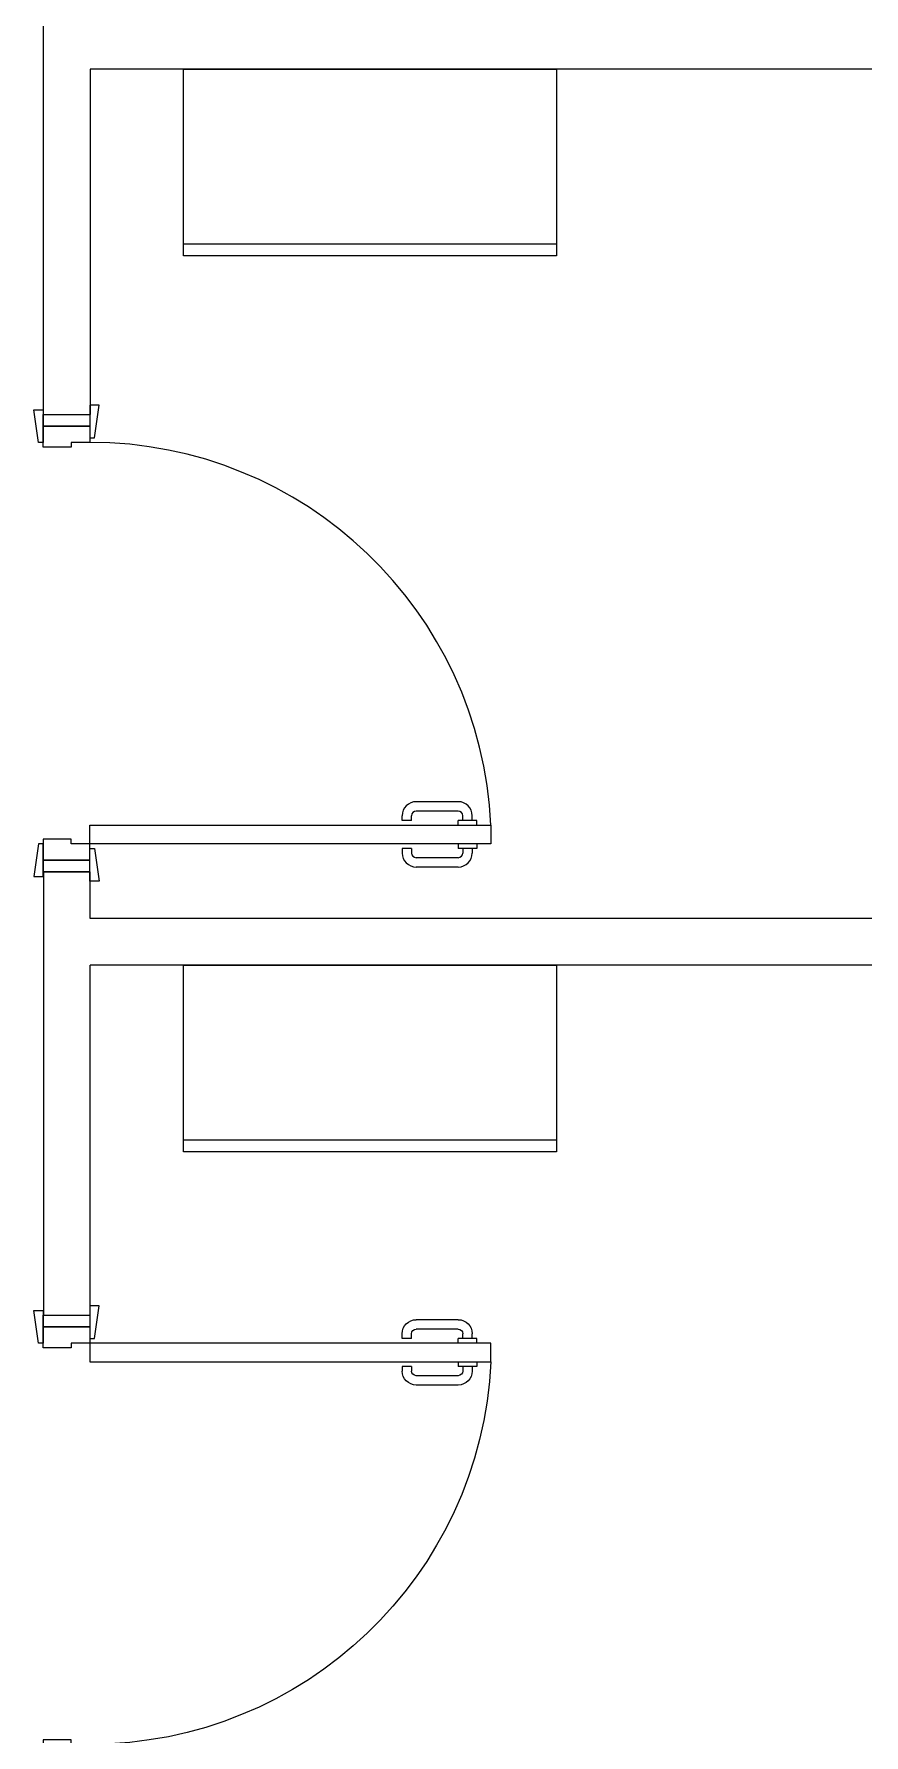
# Model space of a CAD drawing. Extents: x -234346 to 58427, y -132654 to -82394.
# Drawn here: x -55772 to -53994, y -113513 to -109868 of the extents above; entities that cross this region are included whole.
import ezdxf

# ---------------------------------------------------------------- set-up
doc = ezdxf.new("R2010")
doc.units = 0
doc.header["$LTSCALE"] = 8
for name, color, linetype, lineweight in [('72_EGR_EQP_TAG', 9, 'Continuous', 5), ('LOADING', 9, 'Continuous', 5), ('Walls', 9, 'Continuous', 5), ('Wooden Joinery', 9, 'Continuous', 5)]:
    doc.layers.add(name, color=color, linetype=linetype, lineweight=lineweight)

# ---------------------------------------------------------------- blocks, each defined once
blk = doc.blocks.new('A$C72370EFE')
at = {"layer": 'Wooden Joinery'}
for p, q in [((-0.01, -0.03), (-0.01, -0.07)), ((0, -0.03), (-0.01, -0.03)), ((0.04, -0.03), (0.05, -0.03)), ((0.05, -0.03), (0.05, -0.07)), ((-0.05, -0.07), (-0.05, -0.16)), ((-0.03, -0.07), (-0.03, -0.16)), ((-0.01, -0.04), (-0.02, -0.04)), ((-0.01, -0.06), (-0.02, -0.06)), ((0, -0.07), (-0.01, -0.07)), ((0.04, -0.07), (0.05, -0.07)), ((0.05, -0.04), (0.06, -0.04)), ((0.05, -0.06), (0.06, -0.06)), ((0.07, -0.07), (0.07, -0.16)), ((0.09, -0.07), (0.09, -0.16)), ((-0.01, -0.17), (-0.02, -0.17)), ((-0.01, -0.17), (-0.01, -0.19)), ((0.05, -0.17), (0.06, -0.17)), ((0.05, -0.17), (0.05, -0.19)), ((-0.01, -0.19), (-0.02, -0.19)), ((0.05, -0.19), (0.06, -0.19))]:
    blk.add_line(p, q, dxfattribs=at)
for centre, radius, start, end in [((-0.02, -0.07), 0.03, 90, 180), ((-0.02, -0.07), 0.01, 90, 180), ((0.06, -0.07), 0.03, 0, 90), ((0.06, -0.07), 0.01, 0, 90), ((-0.02, -0.16), 0.03, 180, 270), ((-0.02, -0.16), 0.01, 180, 270), ((0.06, -0.16), 0.01, 270, 0), ((0.06, -0.16), 0.03, 270, 0)]:
    blk.add_arc(centre, radius, start, end, dxfattribs=at)
blk = doc.blocks.new('A$C5DAD61B4')
at = {"layer": 'Wooden Joinery'}
for points in [[(80, 959.1), (80, 969.1), (10, 979.1), (10, 959.1)], [(940, 959.1), (940, 969.1), (1010, 979.1), (1010, 959.1)], [(70, 859.1), (70, 849.1), (0, 839.1), (0, 859.1)], [(120, 859.1), (120, 0), (80, 0), (80, 859.1)], [(950, 859.1), (950, 849.1), (1020, 839.1), (1020, 859.1)]]:
    blk.add_lwpolyline(points, close=True, dxfattribs=at)
for points in [[(45, 859.1), (45, 959.1), (20, 959.1), (20, 859.1), (45, 859.1)], [(45, 859.1), (80, 859.1), (80, 899.1), (90, 899.1), (90, 959.1), (45, 959.1), (45, 859.1)], [(975, 859.1), (940, 859.1), (940, 899.1), (930, 899.1), (930, 959.1), (975, 959.1), (975, 859.1)], [(975, 859.1), (975, 959.1), (1000, 959.1), (1000, 859.1), (975, 859.1)]]:
    blk.add_lwpolyline(points, dxfattribs=at)
blk.add_arc((80, 859.1), 860, 272.666, 0, dxfattribs=at)
at = {"layer": 'Wooden Joinery', "xscale": 999.9999999998854, "yscale": 999.9999999998854, "zscale": 999.9999999998854, "rotation": 180}
blk.add_blockref('A$C72370EFE', (120, 0), dxfattribs=at)
blk = doc.blocks.new('GF21027-P')
at = {"layer": 'LOADING'}
for p, q in [((0.4, 0.4), (-0.4, 0.4)), ((-0.4, 0.4), (-0.4, 0)), ((0.4, 0), (0.4, 0.4)), ((-0.4, 0.025), (0.4, 0.025)), ((-0.4, 0), (0.4, 0))]:
    blk.add_line(p, q, dxfattribs=at)
blk = doc.blocks.new('1stF')
at = {"layer": 'Walls', "color": 9}
for p, q in [((-55752.3, -110682.6, 0.1), (-55752.3, -108972.6, 0.1)), ((-55652.3, -109942.6, 0.1), (-55652.3, -110682.6, 0.1)), ((-51652.3, -109942.6, 0.1), (-55652.3, -109942.6, 0.1)), ((-55752.3, -110682.6, 0.1), (-55652.3, -110682.6, 0.1)), ((-55752.3, -111662.6, 0.1), (-55752.3, -112612.6, 0.1)), ((-55652.3, -111662.6, 0.1), (-55752.3, -111662.6, 0.1)), ((-55652.3, -111762.6, 0.1), (-55652.3, -111662.6, 0.1)), ((-51652.3, -111762.6, 0.1), (-55652.3, -111762.6, 0.1)), ((-55652.3, -112612.6, 0.1), (-55652.3, -111862.6, 0.1)), ((-51652.3, -111862.6, 0.1), (-55652.3, -111862.6, 0.1)), ((-55752.3, -112612.6, 0.1), (-55652.3, -112612.6, 0.1))]:
    blk.add_line(p, q, dxfattribs=at)
at = {"layer": 'LOADING', "color": 9, "xscale": -1000, "yscale": 1000, "zscale": 1000, "rotation": 359.9999999790885}
for p in [(-55052.3, -110342.6, 0), (-55052.3, -112262.6, 0)]:
    blk.add_blockref('GF21027-P', p, dxfattribs=at)
at = {"layer": 'Wooden Joinery', "color": 9, "rotation": 90.00000000000001}
blk.add_blockref('A$C5DAD61B4', (-54793.3, -111682.6, 0.1), dxfattribs=at)
at = {"layer": 'Wooden Joinery', "color": 9, "xscale": -1, "rotation": 90}
blk.add_blockref('A$C5DAD61B4', (-54793.3, -112592.6, 0.1), dxfattribs=at)

msp = doc.modelspace()

# ---------------------------------------------------------------- block references
at = {"layer": '72_EGR_EQP_TAG'}
msp.add_blockref('1stF', (0, 0), dxfattribs=at)

doc.saveas('drawing.dxf')
